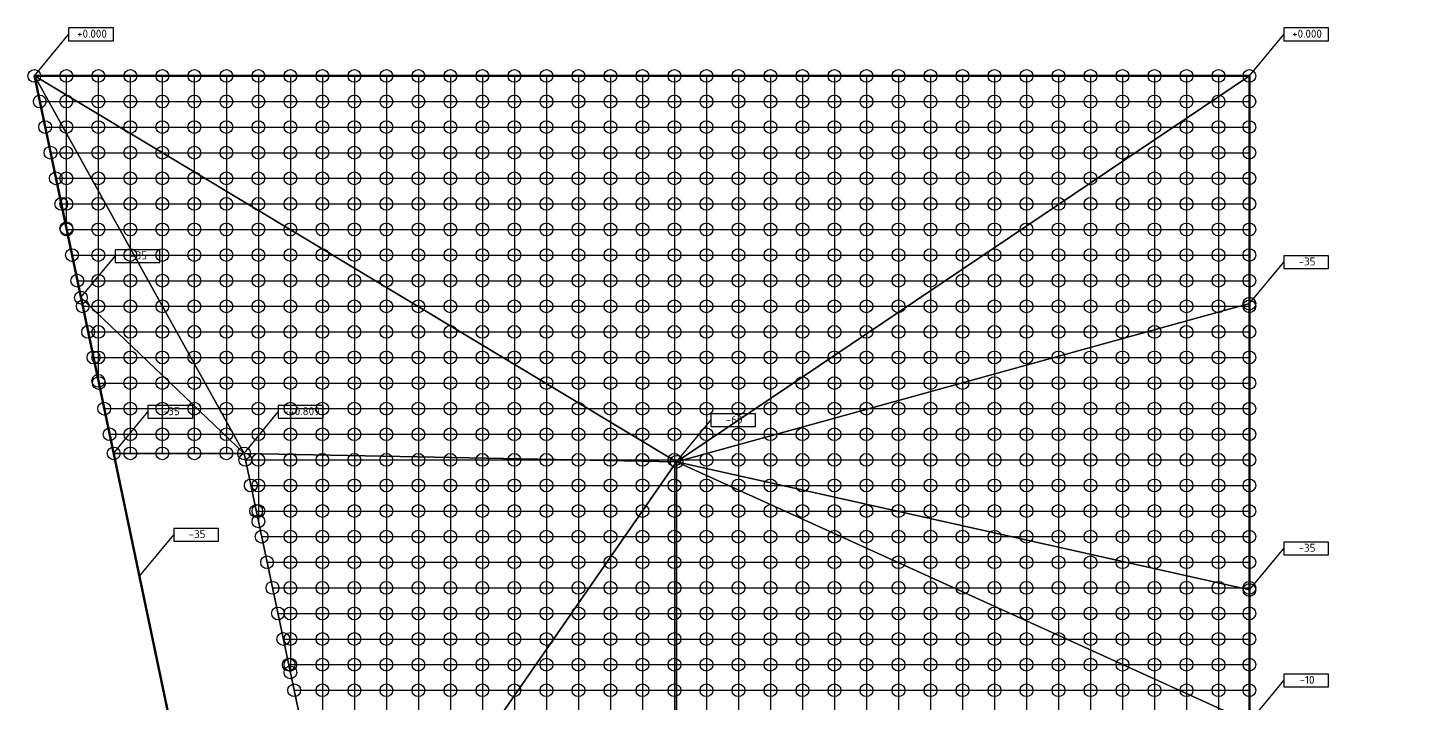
# Model space of a CAD drawing. Header units: millimetres. Extents: x 3543 to 601035, y -146359 to 38454.
# Drawn here: x 477660 to 499518, y 17358 to 27907 of the extents above; entities that cross this region are included whole.
import ezdxf
from ezdxf.enums import TextEntityAlignment as Align

# ---------------------------------------------------------------- set-up
doc = ezdxf.new("R2010")
doc.units = ezdxf.units.MM
doc.layers.add('контур', color=1, linetype='Continuous', lineweight=50)
for name, color, linetype in [('линии_высот', 4, 'Continuous'), ('областиvb', 52, 'Continuous'), ('опорыvb', 7, 'Continuous'), ('сеткаvb', 8, 'Continuous')]:
    doc.layers.add(name, color=color, linetype=linetype)
doc.styles.add('isocpeur', font='isocpeur.ttf')

# ---------------------------------------------------------------- blocks, each defined once
blk = doc.blocks.new('otmetka_oporvb')
at = {"linetype": 'ByBlock', "lineweight": -2}
blk.add_hatch(color=0, dxfattribs=at).paths.add_polyline_path([(-38, -32, 1), (38, 32, 1)])
at = {"color": 0, "linetype": 'ByBlock', "lineweight": -2}
blk.add_line((0, 0), (2142, 2596), dxfattribs=at)
at = {"color": 0}
blk.add_lwpolyline([(2142, 2196), (4942, 2196), (4942, 2996), (2142, 2996)], close=True, dxfattribs=at)
at = {"color": 0, "linetype": 'ByBlock', "lineweight": -2, "style": 'isocpeur'}
blk.add_attdef('OTM', text='', height=500, dxfattribs=at).set_placement((3600, 2639), align=Align.MIDDLE_CENTER)
blk = doc.blocks.new('opor_symbPRO')
at = {"color": 0, "ltscale": 20}
blk.add_circle((0, 0), 100, dxfattribs=at)

msp = doc.modelspace()

# ---------------------------------------------------------------- linework, layer by layer
at = {"layer": 'контур', "linetype": 'Continuous'}
msp.add_lwpolyline([(482446.7, 4826.4), (477760.5, 27157.8), (496743.3, 27157.8), (496743.3, 17060.4), (528243.1, 17060.4), (528243.1, 27157.8), (565904.8, 27157.8), (565904.8, 22339.3)], close=True, dxfattribs=at)
at = {"layer": 'линии_высот'}
for points in [[(487793.5, 21128.2), (477760.5, 27157.8), (496743.3, 27157.8)], [(481035.7, 21258.3), (477760.5, 27157.8), (487793.5, 21128.2)], [(478487.5, 23693.3), (477760.5, 27157.8), (481035.7, 21258.3)], [(496743.3, 23598.6), (487793.5, 21128.2), (496743.3, 27157.8)], [(478998.5, 21258.3), (478487.5, 23693.3), (481035.7, 21258.3)], [(496743.3, 19124.3), (487793.5, 21128.2), (496743.3, 23598.6)], [(482639.3, 13688.5), (481035.7, 21258.3), (487793.5, 21128.2)], [(482639.3, 13688.5), (487793.5, 21128.2), (487798.9, 11332.4)], [(496743.3, 17060.4), (487793.5, 21128.2), (496743.3, 19124.3)], [(487798.9, 11332.4), (487793.5, 21128.2), (496743.3, 17060.4)]]:
    msp.add_lwpolyline(points, close=True, dxfattribs=at)
at = {"layer": 'областиvb'}
msp.add_lwpolyline([(478998.5, 21258.3), (481035.7, 21258.3), (482639.3, 13688.5), (480673.5, 13276)], close=True, dxfattribs=at)
at = {"layer": 'сеткаvb'}
for p, q in [((477760.5, 27157.8), (496743.3, 27157.8)), ((478260.5, 24775.2), (478260.5, 27157.8)), ((478760.5, 22392.5), (478760.5, 27157.8)), ((479260.5, 21258.3), (479260.5, 27157.8)), ((479760.5, 21258.3), (479760.5, 27157.8)), ((480260.5, 21258.3), (480260.5, 27157.8)), ((480760.5, 27157.8), (480760.5, 21258.3)), ((481260.5, 27157.8), (481260.5, 20197)), ((481760.5, 27157.8), (481760.5, 17836.8)), ((482260.5, 27157.8), (482260.5, 15476.6)), ((482760.5, 27157.8), (482760.5, 4892.3)), ((483260.5, 27157.8), (483260.5, 4997.2)), ((483760.5, 27157.8), (483760.5, 5102.1)), ((484260.5, 27157.8), (484260.5, 5207.1)), ((484760.5, 27157.8), (484760.5, 5312)), ((485260.5, 27157.8), (485260.5, 5416.9)), ((485760.5, 27157.8), (485760.5, 5521.8)), ((486260.5, 27157.8), (486260.5, 5626.7)), ((486760.5, 27157.8), (486760.5, 5731.7)), ((487260.5, 27157.8), (487260.5, 5836.6)), ((487760.5, 27157.8), (487760.5, 5941.5)), ((488260.5, 27157.8), (488260.5, 6046.4)), ((488760.5, 27157.8), (488760.5, 6151.3)), ((489260.5, 27157.8), (489260.5, 6256.3)), ((489760.5, 27157.8), (489760.5, 6361.2)), ((490260.5, 27157.8), (490260.5, 6466.1)), ((490760.5, 27157.8), (490760.5, 6571)), ((491260.5, 27157.8), (491260.5, 6675.9)), ((491760.5, 27157.8), (491760.5, 6780.9)), ((492260.5, 27157.8), (492260.5, 6885.8)), ((492760.5, 27157.8), (492760.5, 6990.7)), ((493260.5, 27157.8), (493260.5, 7095.6)), ((493760.5, 27157.8), (493760.5, 7200.5)), ((494260.5, 27157.8), (494260.5, 7305.5)), ((494760.5, 27157.8), (494760.5, 7410.4)), ((495260.5, 27157.8), (495260.5, 7515.3)), ((495760.5, 27157.8), (495760.5, 7620.2)), ((496260.5, 27157.8), (496260.5, 7725.1)), ((477844.4, 26757.8), (496743.3, 26757.8)), ((477928.4, 26357.8), (496743.3, 26357.8)), ((478012.3, 25957.8), (496743.3, 25957.8)), ((478096.2, 25557.8), (496743.3, 25557.8)), ((478180.2, 25157.8), (496743.3, 25157.8)), ((478264.1, 24757.8), (496743.3, 24757.8)), ((478348, 24357.8), (496743.3, 24357.8)), ((478432, 23957.8), (496743.3, 23957.8)), ((478515.9, 23557.8), (496743.3, 23557.8)), ((478599.9, 23157.8), (496743.3, 23157.8)), ((478683.8, 22757.8), (496743.3, 22757.8)), ((478767.7, 22357.8), (496743.3, 22357.8)), ((478851.7, 21957.8), (496743.3, 21957.8)), ((478935.6, 21557.8), (496743.3, 21557.8)), ((478998.5, 21258.3), (481035.7, 21258.3)), ((481056.9, 21157.8), (496743.3, 21157.8)), ((481141.7, 20757.8), (496743.3, 20757.8)), ((481226.4, 20357.8), (496743.3, 20357.8)), ((481311.1, 19957.8), (496743.3, 19957.8)), ((481395.9, 19557.8), (496743.3, 19557.8)), ((481480.6, 19157.8), (496743.3, 19157.8)), ((481565.4, 18757.8), (496743.3, 18757.8)), ((481650.1, 18357.8), (496743.3, 18357.8)), ((481734.8, 17957.8), (496743.3, 17957.8)), ((481819.6, 17557.8), (496743.3, 17557.8))]:
    msp.add_line(p, q, dxfattribs=at)

# ---------------------------------------------------------------- block references
at = {"xscale": 0.25, "yscale": 0.25, "zscale": 0.25}
for p, values in [((477760.5, 27157.8), {'OTM': '+0.000'}), ((496743.3, 27157.8), {'OTM': '+0.000'}), ((478487.5, 23693.3), {'OTM': '-35'}), ((496743.3, 23598.6), {'OTM': '-35'}), ((478998.5, 21258.3), {'OTM': '-35'}), ((481035.7, 21258.3), {'OTM': '-40.809'}), ((487793.5, 21128.2), {'OTM': '-60'}), ((479401.3, 19338.5), {'OTM': '-35'}), ((496743.3, 19124.3), {'OTM': '-35'}), ((496743.3, 17060.4), {'OTM': '-10'})]:
    msp.add_blockref('otmetka_oporvb', p, dxfattribs=at).add_auto_attribs(values)
at = {"layer": 'опорыvb', "color": 1}
for p in [(477760.5, 27157.8), (478260.5, 27157.8), (478760.5, 27157.8), (479260.5, 27157.8), (479760.5, 27157.8), (480260.5, 27157.8), (480760.5, 27157.8), (481260.5, 27157.8), (481760.5, 27157.8), (482260.5, 27157.8), (482760.5, 27157.8), (483260.5, 27157.8), (483760.5, 27157.8), (484260.5, 27157.8), (484760.5, 27157.8), (485260.5, 27157.8), (485760.5, 27157.8), (486260.5, 27157.8), (486760.5, 27157.8), (487260.5, 27157.8), (487760.5, 27157.8), (488260.5, 27157.8), (488760.5, 27157.8), (489260.5, 27157.8), (489760.5, 27157.8), (490260.5, 27157.8), (490760.5, 27157.8), (491260.5, 27157.8), (491760.5, 27157.8), (492260.5, 27157.8), (492760.5, 27157.8), (493260.5, 27157.8), (493760.5, 27157.8), (494260.5, 27157.8), (494760.5, 27157.8), (495260.5, 27157.8), (495760.5, 27157.8), (496260.5, 27157.8), (496743.3, 27157.8), (477844.4, 26757.8), (478260.5, 26757.8), (478760.5, 26757.8), (479260.5, 26757.8), (479760.5, 26757.8), (480260.5, 26757.8), (480760.5, 26757.8), (481260.5, 26757.8), (481760.5, 26757.8), (482260.5, 26757.8), (482760.5, 26757.8), (483260.5, 26757.8), (483760.5, 26757.8), (484260.5, 26757.8), (484760.5, 26757.8), (485260.5, 26757.8), (485760.5, 26757.8), (486260.5, 26757.8), (486760.5, 26757.8), (487260.5, 26757.8), (487760.5, 26757.8), (488260.5, 26757.8), (488760.5, 26757.8), (489260.5, 26757.8), (489760.5, 26757.8), (490260.5, 26757.8), (490760.5, 26757.8), (491260.5, 26757.8), (491760.5, 26757.8), (492260.5, 26757.8), (492760.5, 26757.8), (493260.5, 26757.8), (493760.5, 26757.8), (494260.5, 26757.8), (494760.5, 26757.8), (495260.5, 26757.8), (495760.5, 26757.8), (496260.5, 26757.8), (496743.3, 26757.8), (477928.4, 26357.8), (478260.5, 26357.8), (478760.5, 26357.8), (479260.5, 26357.8), (479760.5, 26357.8), (480260.5, 26357.8), (480760.5, 26357.8), (481260.5, 26357.8), (481760.5, 26357.8), (482260.5, 26357.8), (482760.5, 26357.8), (483260.5, 26357.8), (483760.5, 26357.8), (484260.5, 26357.8), (484760.5, 26357.8), (485260.5, 26357.8), (485760.5, 26357.8), (486260.5, 26357.8), (486760.5, 26357.8), (487260.5, 26357.8), (487760.5, 26357.8), (488260.5, 26357.8), (488760.5, 26357.8), (489260.5, 26357.8), (489760.5, 26357.8), (490260.5, 26357.8), (490760.5, 26357.8), (491260.5, 26357.8), (491760.5, 26357.8), (492260.5, 26357.8), (492760.5, 26357.8), (493260.5, 26357.8), (493760.5, 26357.8), (494260.5, 26357.8), (494760.5, 26357.8), (495260.5, 26357.8), (495760.5, 26357.8), (496260.5, 26357.8), (496743.3, 26357.8), (478760.5, 25957.8)]:
    msp.add_blockref('opor_symbPRO', p, dxfattribs=at)
at = {"layer": 'опорыvb', "color": 92}
for p in [(478012.3, 25957.8), (478260.5, 25957.8), (479260.5, 25957.8), (479760.5, 25957.8), (480260.5, 25957.8), (480760.5, 25957.8), (481260.5, 25957.8), (481760.5, 25957.8), (482260.5, 25957.8), (482760.5, 25957.8), (483260.5, 25957.8), (483760.5, 25957.8), (484260.5, 25957.8), (484760.5, 25957.8), (485260.5, 25957.8), (485760.5, 25957.8), (486260.5, 25957.8), (486760.5, 25957.8), (487260.5, 25957.8), (487760.5, 25957.8), (488260.5, 25957.8), (488760.5, 25957.8), (489260.5, 25957.8), (489760.5, 25957.8), (490260.5, 25957.8), (490760.5, 25957.8), (491260.5, 25957.8), (491760.5, 25957.8), (492260.5, 25957.8), (492760.5, 25957.8), (493260.5, 25957.8), (493760.5, 25957.8), (494260.5, 25957.8), (494760.5, 25957.8), (495260.5, 25957.8), (495760.5, 25957.8), (496260.5, 25957.8), (496743.3, 25957.8), (478096.2, 25557.8), (478260.5, 25557.8), (478760.5, 25557.8), (479260.5, 25557.8), (479760.5, 25557.8), (480260.5, 25557.8), (480760.5, 25557.8), (481260.5, 25557.8), (481760.5, 25557.8), (482260.5, 25557.8), (482760.5, 25557.8), (483260.5, 25557.8), (483760.5, 25557.8), (484260.5, 25557.8), (484760.5, 25557.8), (485260.5, 25557.8), (485760.5, 25557.8), (486260.5, 25557.8), (486760.5, 25557.8), (487260.5, 25557.8), (487760.5, 25557.8), (488260.5, 25557.8), (488760.5, 25557.8), (489260.5, 25557.8), (489760.5, 25557.8), (490260.5, 25557.8), (490760.5, 25557.8), (491260.5, 25557.8), (491760.5, 25557.8), (492260.5, 25557.8), (492760.5, 25557.8), (493260.5, 25557.8), (493760.5, 25557.8), (494260.5, 25557.8), (494760.5, 25557.8), (495260.5, 25557.8), (495760.5, 25557.8), (496260.5, 25557.8), (496743.3, 25557.8), (478180.2, 25157.8), (478260.5, 25157.8), (478760.5, 25157.8), (479260.5, 25157.8), (479760.5, 25157.8), (480260.5, 25157.8), (480760.5, 25157.8), (481260.5, 25157.8), (481760.5, 25157.8), (482260.5, 25157.8), (482760.5, 25157.8), (483260.5, 25157.8), (483760.5, 25157.8), (484260.5, 25157.8), (484760.5, 25157.8), (485260.5, 25157.8), (485760.5, 25157.8), (486260.5, 25157.8), (486760.5, 25157.8), (487260.5, 25157.8), (487760.5, 25157.8), (488260.5, 25157.8), (488760.5, 25157.8), (489260.5, 25157.8), (489760.5, 25157.8), (490260.5, 25157.8), (490760.5, 25157.8), (491260.5, 25157.8), (491760.5, 25157.8), (492260.5, 25157.8), (492760.5, 25157.8), (493260.5, 25157.8), (493760.5, 25157.8), (494260.5, 25157.8), (494760.5, 25157.8), (495260.5, 25157.8), (495760.5, 25157.8), (496260.5, 25157.8), (496743.3, 25157.8), (478260.5, 24775.2), (478264.1, 24757.8), (478760.5, 24757.8), (479260.5, 24757.8), (479760.5, 24757.8), (480260.5, 24757.8), (480760.5, 24757.8), (481260.5, 24757.8), (481760.5, 24757.8), (482260.5, 24757.8), (482760.5, 24757.8), (483260.5, 24757.8), (483760.5, 24757.8), (484260.5, 24757.8), (484760.5, 24757.8), (485260.5, 24757.8), (485760.5, 24757.8), (486260.5, 24757.8), (486760.5, 24757.8), (487260.5, 24757.8), (487760.5, 24757.8), (488260.5, 24757.8), (488760.5, 24757.8), (489260.5, 24757.8), (489760.5, 24757.8), (490260.5, 24757.8), (490760.5, 24757.8), (491260.5, 24757.8), (491760.5, 24757.8), (492260.5, 24757.8), (492760.5, 24757.8), (493260.5, 24757.8), (493760.5, 24757.8), (494260.5, 24757.8), (494760.5, 24757.8), (495260.5, 24757.8), (495760.5, 24757.8), (496260.5, 24757.8), (496743.3, 24757.8), (479260.5, 24357.8), (479760.5, 24357.8), (480260.5, 24357.8), (480760.5, 24357.8), (479760.5, 23957.8), (480260.5, 23957.8), (494260.5, 17957.8), (494760.5, 17957.8), (495260.5, 17957.8), (495760.5, 17957.8), (496260.5, 17957.8), (496743.3, 17957.8), (494260.5, 17557.8), (494760.5, 17557.8), (495260.5, 17557.8), (495760.5, 17557.8), (496260.5, 17557.8), (496743.3, 17557.8)]:
    msp.add_blockref('opor_symbPRO', p, dxfattribs=at)
at = {"layer": 'опорыvb', "color": 131}
for p in [(478348, 24357.8), (478760.5, 24357.8), (481260.5, 24357.8), (481760.5, 24357.8), (482260.5, 24357.8), (482760.5, 24357.8), (483260.5, 24357.8), (483760.5, 24357.8), (484260.5, 24357.8), (484760.5, 24357.8), (485260.5, 24357.8), (485760.5, 24357.8), (486260.5, 24357.8), (486760.5, 24357.8), (487260.5, 24357.8), (487760.5, 24357.8), (488260.5, 24357.8), (488760.5, 24357.8), (489260.5, 24357.8), (489760.5, 24357.8), (490260.5, 24357.8), (490760.5, 24357.8), (491260.5, 24357.8), (491760.5, 24357.8), (492260.5, 24357.8), (492760.5, 24357.8), (493260.5, 24357.8), (493760.5, 24357.8), (494260.5, 24357.8), (494760.5, 24357.8), (495260.5, 24357.8), (495760.5, 24357.8), (496260.5, 24357.8), (496743.3, 24357.8), (478432, 23957.8), (478760.5, 23957.8), (479260.5, 23957.8), (480760.5, 23957.8), (481260.5, 23957.8), (481760.5, 23957.8), (482260.5, 23957.8), (482760.5, 23957.8), (483260.5, 23957.8), (483760.5, 23957.8), (484260.5, 23957.8), (484760.5, 23957.8), (485260.5, 23957.8), (485760.5, 23957.8), (486260.5, 23957.8), (486760.5, 23957.8), (487260.5, 23957.8), (487760.5, 23957.8), (488260.5, 23957.8), (488760.5, 23957.8), (489260.5, 23957.8), (489760.5, 23957.8), (490260.5, 23957.8), (490760.5, 23957.8), (491260.5, 23957.8), (491760.5, 23957.8), (492260.5, 23957.8), (492760.5, 23957.8), (493260.5, 23957.8), (493760.5, 23957.8), (494260.5, 23957.8), (494760.5, 23957.8), (495260.5, 23957.8), (495760.5, 23957.8), (496260.5, 23957.8), (496743.3, 23957.8), (478487.5, 23693.3), (478515.9, 23557.8), (478760.5, 23557.8), (479260.5, 23557.8), (479760.5, 23557.8), (480260.5, 23557.8), (480760.5, 23557.8), (481260.5, 23557.8), (481760.5, 23557.8), (482260.5, 23557.8), (482760.5, 23557.8), (483260.5, 23557.8), (483760.5, 23557.8), (484260.5, 23557.8), (484760.5, 23557.8), (485260.5, 23557.8), (485760.5, 23557.8), (486260.5, 23557.8), (486760.5, 23557.8), (487260.5, 23557.8), (487760.5, 23557.8), (488260.5, 23557.8), (488760.5, 23557.8), (489260.5, 23557.8), (489760.5, 23557.8), (490260.5, 23557.8), (490760.5, 23557.8), (491260.5, 23557.8), (491760.5, 23557.8), (492260.5, 23557.8), (492760.5, 23557.8), (493260.5, 23557.8), (493760.5, 23557.8), (494260.5, 23557.8), (494760.5, 23557.8), (495260.5, 23557.8), (495760.5, 23557.8), (496260.5, 23557.8), (496743.3, 23598.6), (496743.3, 23557.8), (478599.9, 23157.8), (478760.5, 23157.8), (479260.5, 23157.8), (479760.5, 23157.8), (480260.5, 23157.8), (480760.5, 23157.8), (481260.5, 23157.8), (481760.5, 23157.8), (482260.5, 23157.8), (482760.5, 23157.8), (483260.5, 23157.8), (483760.5, 23157.8), (484260.5, 23157.8), (484760.5, 23157.8), (485260.5, 23157.8), (485760.5, 23157.8), (486260.5, 23157.8), (486760.5, 23157.8), (487260.5, 23157.8), (487760.5, 23157.8), (488260.5, 23157.8), (488760.5, 23157.8), (489260.5, 23157.8), (489760.5, 23157.8), (490260.5, 23157.8), (490760.5, 23157.8), (491260.5, 23157.8), (491760.5, 23157.8), (492260.5, 23157.8), (492760.5, 23157.8), (493260.5, 23157.8), (493760.5, 23157.8), (494260.5, 23157.8), (494760.5, 23157.8), (495260.5, 23157.8), (495760.5, 23157.8), (496260.5, 23157.8), (496743.3, 23157.8), (478683.8, 22757.8), (478760.5, 22757.8), (479260.5, 22757.8), (479760.5, 22757.8), (480260.5, 22757.8), (480760.5, 22757.8), (481260.5, 22757.8), (481760.5, 22757.8), (482260.5, 22757.8), (482760.5, 22757.8), (483260.5, 22757.8), (483760.5, 22757.8), (484260.5, 22757.8), (484760.5, 22757.8), (485260.5, 22757.8), (485760.5, 22757.8), (486260.5, 22757.8), (486760.5, 22757.8), (487260.5, 22757.8), (487760.5, 22757.8), (488260.5, 22757.8), (488760.5, 22757.8), (489260.5, 22757.8), (489760.5, 22757.8), (490260.5, 22757.8), (490760.5, 22757.8), (491260.5, 22757.8), (491760.5, 22757.8), (492260.5, 22757.8), (492760.5, 22757.8), (493260.5, 22757.8), (493760.5, 22757.8), (494260.5, 22757.8), (494760.5, 22757.8), (495260.5, 22757.8), (495760.5, 22757.8), (496260.5, 22757.8), (496743.3, 22757.8), (478760.5, 22392.5), (478767.7, 22357.8), (479260.5, 22357.8), (479760.5, 22357.8), (480260.5, 22357.8), (480760.5, 22357.8), (481260.5, 22357.8), (481760.5, 22357.8), (482260.5, 22357.8), (482760.5, 22357.8), (483260.5, 22357.8), (483760.5, 22357.8), (484260.5, 22357.8), (484760.5, 22357.8), (485260.5, 22357.8), (485760.5, 22357.8), (486260.5, 22357.8), (486760.5, 22357.8), (487260.5, 22357.8), (487760.5, 22357.8), (488260.5, 22357.8), (488760.5, 22357.8), (489260.5, 22357.8), (489760.5, 22357.8), (490260.5, 22357.8), (490760.5, 22357.8), (491260.5, 22357.8), (491760.5, 22357.8), (492260.5, 22357.8), (492760.5, 22357.8), (493260.5, 22357.8), (493760.5, 22357.8), (494260.5, 22357.8), (494760.5, 22357.8), (495260.5, 22357.8), (495760.5, 22357.8), (496260.5, 22357.8), (496743.3, 22357.8), (478851.7, 21957.8), (479260.5, 21957.8), (479760.5, 21957.8), (480260.5, 21957.8), (480760.5, 21957.8), (481260.5, 21957.8), (481760.5, 21957.8), (482260.5, 21957.8), (482760.5, 21957.8), (483260.5, 21957.8), (483760.5, 21957.8), (484260.5, 21957.8), (484760.5, 21957.8), (485260.5, 21957.8), (485760.5, 21957.8), (486260.5, 21957.8), (486760.5, 21957.8), (487260.5, 21957.8), (487760.5, 21957.8), (488260.5, 21957.8), (488760.5, 21957.8), (489260.5, 21957.8), (489760.5, 21957.8), (490260.5, 21957.8), (490760.5, 21957.8), (491260.5, 21957.8), (491760.5, 21957.8), (492260.5, 21957.8), (492760.5, 21957.8), (493260.5, 21957.8), (493760.5, 21957.8), (494260.5, 21957.8), (494760.5, 21957.8), (495260.5, 21957.8), (495760.5, 21957.8), (496260.5, 21957.8), (496743.3, 21957.8), (478935.6, 21557.8), (479260.5, 21557.8), (479760.5, 21557.8), (480260.5, 21557.8), (480760.5, 21557.8), (481260.5, 21557.8), (481760.5, 21557.8), (482260.5, 21557.8), (482760.5, 21557.8), (483260.5, 21557.8), (483760.5, 21557.8), (484260.5, 21557.8), (484760.5, 21557.8), (485260.5, 21557.8), (485760.5, 21557.8), (486260.5, 21557.8), (490260.5, 21557.8), (490760.5, 21557.8), (491260.5, 21557.8), (491760.5, 21557.8), (492260.5, 21557.8), (492760.5, 21557.8), (493260.5, 21557.8), (493760.5, 21557.8), (494260.5, 21557.8), (494760.5, 21557.8), (495260.5, 21557.8), (495760.5, 21557.8), (496260.5, 21557.8), (496743.3, 21557.8), (478998.5, 21258.3), (479260.5, 21258.3), (479760.5, 21258.3), (480260.5, 21258.3), (480760.5, 21258.3), (481035.7, 21258.3), (481056.9, 21157.8), (481260.5, 21157.8), (481760.5, 21157.8), (482260.5, 21157.8), (482760.5, 21157.8), (483260.5, 21157.8), (483760.5, 21157.8), (484260.5, 21157.8), (484760.5, 21157.8), (485260.5, 21157.8), (485760.5, 21157.8), (490260.5, 21157.8), (490760.5, 21157.8), (491260.5, 21157.8), (491760.5, 21157.8), (492260.5, 21157.8), (492760.5, 21157.8), (493260.5, 21157.8), (493760.5, 21157.8), (494260.5, 21157.8), (494760.5, 21157.8), (495260.5, 21157.8), (495760.5, 21157.8), (496260.5, 21157.8), (496743.3, 21157.8), (481141.7, 20757.8), (481260.5, 20757.8), (481760.5, 20757.8), (482260.5, 20757.8), (482760.5, 20757.8), (483260.5, 20757.8), (483760.5, 20757.8), (484260.5, 20757.8), (484760.5, 20757.8), (485260.5, 20757.8), (485760.5, 20757.8), (490260.5, 20757.8), (490760.5, 20757.8), (491260.5, 20757.8), (491760.5, 20757.8), (492260.5, 20757.8), (492760.5, 20757.8), (493260.5, 20757.8), (493760.5, 20757.8), (494260.5, 20757.8), (494760.5, 20757.8), (495260.5, 20757.8), (495760.5, 20757.8), (496260.5, 20757.8), (496743.3, 20757.8), (481226.4, 20357.8), (481260.5, 20357.8), (481760.5, 20357.8), (482260.5, 20357.8), (482760.5, 20357.8), (483260.5, 20357.8), (483760.5, 20357.8), (484260.5, 20357.8), (484760.5, 20357.8), (485260.5, 20357.8), (485760.5, 20357.8), (486260.5, 20357.8), (489260.5, 20357.8), (489760.5, 20357.8), (490260.5, 20357.8), (490760.5, 20357.8), (491260.5, 20357.8), (491760.5, 20357.8), (492260.5, 20357.8), (492760.5, 20357.8), (493260.5, 20357.8), (493760.5, 20357.8), (494260.5, 20357.8), (494760.5, 20357.8), (495260.5, 20357.8), (495760.5, 20357.8), (496260.5, 20357.8), (496743.3, 20357.8), (481260.5, 20197), (481311.1, 19957.8), (481760.5, 19957.8), (482260.5, 19957.8), (482760.5, 19957.8), (483260.5, 19957.8), (483760.5, 19957.8), (484260.5, 19957.8), (484760.5, 19957.8), (485260.5, 19957.8), (485760.5, 19957.8), (486260.5, 19957.8), (486760.5, 19957.8), (489260.5, 19957.8), (489760.5, 19957.8), (490260.5, 19957.8), (490760.5, 19957.8), (491260.5, 19957.8), (491760.5, 19957.8), (492260.5, 19957.8), (492760.5, 19957.8), (493260.5, 19957.8), (493760.5, 19957.8), (494260.5, 19957.8), (494760.5, 19957.8), (495260.5, 19957.8), (495760.5, 19957.8), (496260.5, 19957.8), (496743.3, 19957.8), (481395.9, 19557.8), (481760.5, 19557.8), (482260.5, 19557.8), (482760.5, 19557.8), (483260.5, 19557.8), (483760.5, 19557.8), (484260.5, 19557.8), (484760.5, 19557.8), (485260.5, 19557.8), (485760.5, 19557.8), (486260.5, 19557.8), (486760.5, 19557.8), (489260.5, 19557.8), (489760.5, 19557.8), (490260.5, 19557.8), (490760.5, 19557.8), (491260.5, 19557.8), (491760.5, 19557.8), (492260.5, 19557.8), (492760.5, 19557.8), (493260.5, 19557.8), (493760.5, 19557.8), (494260.5, 19557.8), (494760.5, 19557.8), (495260.5, 19557.8), (495760.5, 19557.8), (496260.5, 19557.8), (496743.3, 19557.8), (481480.6, 19157.8), (481760.5, 19157.8), (482260.5, 19157.8), (482760.5, 19157.8), (483260.5, 19157.8), (483760.5, 19157.8), (484260.5, 19157.8), (484760.5, 19157.8), (485260.5, 19157.8), (485760.5, 19157.8), (486260.5, 19157.8), (486760.5, 19157.8), (489260.5, 19157.8), (489760.5, 19157.8), (490260.5, 19157.8), (490760.5, 19157.8), (491260.5, 19157.8), (491760.5, 19157.8), (492260.5, 19157.8), (492760.5, 19157.8), (493260.5, 19157.8), (493760.5, 19157.8), (494260.5, 19157.8), (494760.5, 19157.8), (495260.5, 19157.8), (495760.5, 19157.8), (496260.5, 19157.8), (496743.3, 19157.8), (496743.3, 19124.3), (481565.4, 18757.8), (481760.5, 18757.8), (482260.5, 18757.8), (482760.5, 18757.8), (483260.5, 18757.8), (483760.5, 18757.8), (484260.5, 18757.8), (484760.5, 18757.8), (485260.5, 18757.8), (485760.5, 18757.8), (486260.5, 18757.8), (486760.5, 18757.8), (489260.5, 18757.8), (489760.5, 18757.8), (490260.5, 18757.8), (490760.5, 18757.8), (491260.5, 18757.8), (491760.5, 18757.8), (492260.5, 18757.8), (492760.5, 18757.8), (493260.5, 18757.8), (493760.5, 18757.8), (494260.5, 18757.8), (494760.5, 18757.8), (495260.5, 18757.8), (495760.5, 18757.8), (496260.5, 18757.8), (496743.3, 18757.8), (481650.1, 18357.8), (481760.5, 18357.8), (482260.5, 18357.8), (482760.5, 18357.8), (483260.5, 18357.8), (483760.5, 18357.8), (484260.5, 18357.8), (484760.5, 18357.8), (485260.5, 18357.8), (485760.5, 18357.8), (486260.5, 18357.8), (486760.5, 18357.8), (489260.5, 18357.8), (489760.5, 18357.8), (490260.5, 18357.8), (490760.5, 18357.8), (491260.5, 18357.8), (491760.5, 18357.8), (492260.5, 18357.8), (492760.5, 18357.8), (493260.5, 18357.8), (493760.5, 18357.8), (494260.5, 18357.8), (494760.5, 18357.8), (495260.5, 18357.8), (495760.5, 18357.8), (496260.5, 18357.8), (496743.3, 18357.8), (481734.8, 17957.8), (481760.5, 17957.8), (481760.5, 17836.8), (482260.5, 17957.8), (482760.5, 17957.8), (483260.5, 17957.8), (483760.5, 17957.8), (484260.5, 17957.8), (484760.5, 17957.8), (485260.5, 17957.8), (485760.5, 17957.8), (486260.5, 17957.8), (486760.5, 17957.8), (489260.5, 17957.8), (489760.5, 17957.8), (490260.5, 17957.8), (490760.5, 17957.8), (491260.5, 17957.8), (491760.5, 17957.8), (492260.5, 17957.8), (492760.5, 17957.8), (493260.5, 17957.8), (493760.5, 17957.8), (481819.6, 17557.8), (482260.5, 17557.8), (482760.5, 17557.8), (483260.5, 17557.8), (483760.5, 17557.8), (484260.5, 17557.8), (484760.5, 17557.8), (485260.5, 17557.8), (485760.5, 17557.8), (486260.5, 17557.8), (486760.5, 17557.8), (489260.5, 17557.8), (489760.5, 17557.8), (490260.5, 17557.8), (490760.5, 17557.8), (491260.5, 17557.8), (491760.5, 17557.8), (492260.5, 17557.8), (492760.5, 17557.8), (493260.5, 17557.8), (493760.5, 17557.8)]:
    msp.add_blockref('opor_symbPRO', p, dxfattribs=at)
at = {"layer": 'опорыvb', "color": 30}
for p in [(486760.5, 21557.8), (487260.5, 21557.8), (487760.5, 21557.8), (488260.5, 21557.8), (488760.5, 21557.8), (489260.5, 21557.8), (489760.5, 21557.8), (486260.5, 21157.8), (486760.5, 21157.8), (487260.5, 21157.8), (487760.5, 21157.8), (487793.5, 21128.2), (488260.5, 21157.8), (488760.5, 21157.8), (489260.5, 21157.8), (489760.5, 21157.8), (486260.5, 20757.8), (486760.5, 20757.8), (487260.5, 20757.8), (487760.5, 20757.8), (488260.5, 20757.8), (488760.5, 20757.8), (489260.5, 20757.8), (489760.5, 20757.8), (486760.5, 20357.8), (487260.5, 20357.8), (487760.5, 20357.8), (488260.5, 20357.8), (488760.5, 20357.8), (487260.5, 19957.8), (487760.5, 19957.8), (488260.5, 19957.8), (488760.5, 19957.8), (487260.5, 19557.8), (487760.5, 19557.8), (488260.5, 19557.8), (488760.5, 19557.8), (487260.5, 19157.8), (487760.5, 19157.8), (488260.5, 19157.8), (488760.5, 19157.8), (487260.5, 18757.8), (487760.5, 18757.8), (488260.5, 18757.8), (488760.5, 18757.8), (487260.5, 18357.8), (487760.5, 18357.8), (488260.5, 18357.8), (488760.5, 18357.8), (487260.5, 17957.8), (487760.5, 17957.8), (488260.5, 17957.8), (488760.5, 17957.8), (487260.5, 17557.8), (487760.5, 17557.8), (488260.5, 17557.8), (488760.5, 17557.8)]:
    msp.add_blockref('opor_symbPRO', p, dxfattribs=at)

doc.saveas('drawing.dxf')
